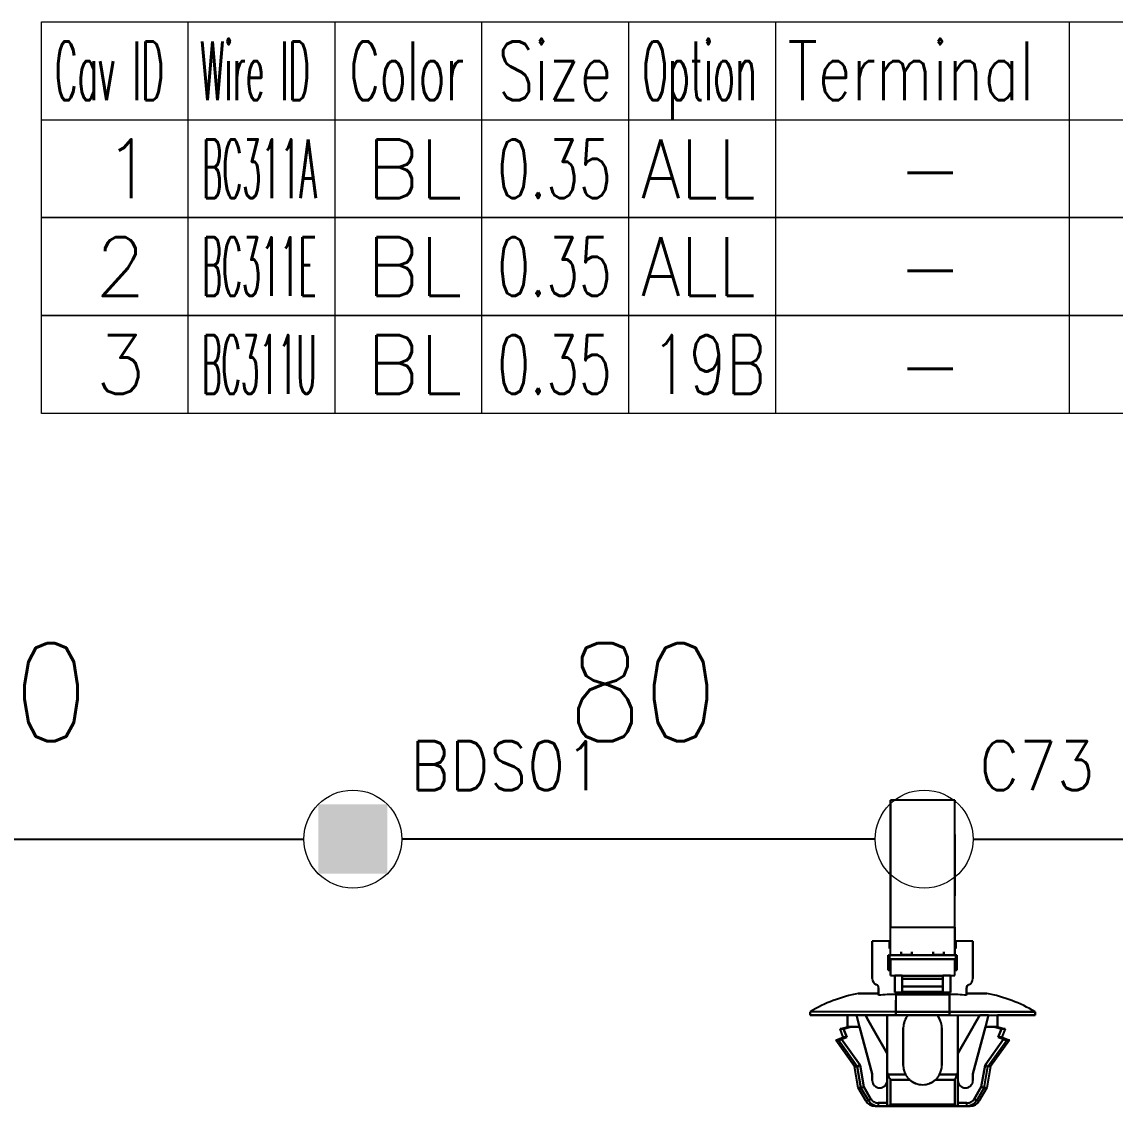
# Model space of a CAD drawing. Header units: inches. Extents: x 47316 to 59086, y 3141 to 11743.
# Drawn here: x 53461.4 to 53517.2, y 5811.9 to 5867.3 of the extents above; entities that cross this region are included whole.
import ezdxf

# ---------------------------------------------------------------- set-up
doc = ezdxf.new("R2010")
doc.units = ezdxf.units.IN
doc.header["$MEASUREMENT"] = 0
doc.styles.get("Standard").update_dxf_attribs({"font": ''})
doc.styles.get('Standard').set_extended_font_data('SimSun')
doc.linetypes.add('_VH_OTCON', pattern='A,0.0001,[7,VeSys.shx,S=0.1,R=0,X=0,Y=0],-0.4,[7,VeSys.shx,S=0.1,R=0,X=0,Y=0],-0.4,["X",Standard,S=1,R=0,X=-0.5,Y=-0.5],-0.0001,[7,VeSys.shx,S=0.1,R=0,X=0,Y=0],-0.4', length=1.2002)

msp = doc.modelspace()

# ---------------------------------------------------------------- linework, layer by layer
at = {"color": 0, "linetype": 'Continuous', "lineweight": 15}
for p, q in [((53462.39, 5867.268), (53544.89, 5867.268)), ((53462.39, 5862.268), (53462.39, 5867.268)), ((53462.39, 5862.268), (53544.89, 5862.268))]:
    msp.add_line(p, q, dxfattribs=at)
at = {"color": 7, "linetype": 'Continuous', "lineweight": 15}
for p, q in [((53469.89, 5862.268), (53469.89, 5867.268)), ((53477.39, 5862.268), (53477.39, 5867.268)), ((53484.89, 5862.268), (53484.89, 5867.268)), ((53492.39, 5862.268), (53492.39, 5867.268)), ((53499.89, 5862.268), (53499.89, 5867.268)), ((53514.89, 5862.268), (53514.89, 5867.268))]:
    msp.add_line(p, q, dxfattribs=at)
at = {"color": 102, "linetype": 'Continuous', "lineweight": 15}
for p, q in [((53469.89, 5857.268), (53469.89, 5862.268)), ((53477.39, 5857.268), (53477.39, 5862.268)), ((53484.89, 5857.268), (53484.89, 5862.268)), ((53492.39, 5857.268), (53492.39, 5862.268)), ((53499.89, 5857.268), (53499.89, 5862.268)), ((53514.89, 5857.268), (53514.89, 5862.268)), ((53469.89, 5852.268), (53469.89, 5857.268)), ((53477.39, 5852.268), (53477.39, 5857.268)), ((53484.89, 5852.268), (53484.89, 5857.268)), ((53492.39, 5852.268), (53492.39, 5857.268)), ((53499.89, 5852.268), (53499.89, 5857.268)), ((53514.89, 5852.268), (53514.89, 5857.268)), ((53469.89, 5847.268), (53469.89, 5852.268)), ((53477.39, 5847.268), (53477.39, 5852.268)), ((53484.89, 5847.268), (53484.89, 5852.268)), ((53492.39, 5847.268), (53492.39, 5852.268)), ((53499.89, 5847.268), (53499.89, 5852.268)), ((53514.89, 5847.268), (53514.89, 5852.268))]:
    msp.add_line(p, q, dxfattribs=at)
at = {"color": 7, "ltscale": 0.378897}
msp.add_line((53505.749, 5827.523), (53505.749, 5821.023), dxfattribs=at)
at = {"color": 7, "ltscale": 0.15}
for p, q in [((53509.033, 5827.523), (53505.749, 5827.523)), ((53505.749, 5821.023), (53509.033, 5821.023)), ((53505.749, 5821.023), (53509.033, 5821.023)), ((53509.033, 5819.387), (53505.749, 5819.387)), ((53505.749, 5819.387), (53509.033, 5819.387)), ((53505.749, 5818.566), (53509.033, 5818.566)), ((53505.749, 5818.566), (53509.033, 5818.566)), ((53509.033, 5811.971), (53505.749, 5811.971)), ((53505.749, 5811.971), (53509.033, 5811.971))]:
    msp.add_line(p, q, dxfattribs=at)
at = {"color": 7, "ltscale": 0.215019}
msp.add_line((53505.749, 5823.056), (53505.749, 5827.523), dxfattribs=at)
at = {"color": 7, "ltscale": 0.315749}
msp.add_line((53505.749, 5827.523), (53505.749, 5821.585), dxfattribs=at)
at = {"color": 7, "ltscale": 0.378905}
msp.add_line((53505.749, 5821.023), (53505.749, 5827.523), dxfattribs=at)
at = {"color": 7, "ltscale": 0.315758}
msp.add_line((53505.749, 5827.523), (53505.749, 5821.585), dxfattribs=at)
at = {"color": 7, "ltscale": 0.179182}
msp.add_line((53505.749, 5823.279), (53505.749, 5827.202), dxfattribs=at)
at = {"color": 7, "ltscale": 0.378893}
msp.add_line((53509.033, 5821.023), (53509.033, 5827.523), dxfattribs=at)
at = {"color": 7, "ltscale": 0.0272}
msp.add_line((53509.033, 5827.376), (53509.033, 5827.523), dxfattribs=at)
at = {"color": 7, "ltscale": 0.37888}
msp.add_line((53509.033, 5821.023), (53509.033, 5827.523), dxfattribs=at)
at = {"color": 7, "ltscale": 0.027199}
msp.add_line((53509.033, 5827.523), (53509.033, 5827.376), dxfattribs=at)
at = {"color": 0, "linetype": '_VH_OTCON', "ltscale": 5}
for p, q in [((53440.973, 5825.529), (53475.795, 5825.529)), ((53504.973, 5825.529), (53480.795, 5825.529)), ((53509.973, 5825.529), (53559.473, 5825.529))]:
    msp.add_line(p, q, dxfattribs=at)
at = {"color": 7, "ltscale": 0.142589}
msp.add_line((53509.033, 5825.757), (53509.033, 5822.635), dxfattribs=at)
at = {"color": 7, "ltscale": 0.142593}
msp.add_line((53509.033, 5822.634), (53509.033, 5825.756), dxfattribs=at)
at = {"color": 7, "ltscale": 0.026669}
for p, q in [((53505.749, 5823.279), (53505.749, 5822.695)), ((53505.749, 5822.695), (53505.749, 5823.279)), ((53505.749, 5823.056), (53505.749, 5822.473))]:
    msp.add_line(p, q, dxfattribs=at)
at = {"color": 7, "ltscale": 0.108633}
msp.add_line((53505.749, 5820.317), (53505.749, 5822.695), dxfattribs=at)
at = {"color": 7, "ltscale": 0.076392}
msp.add_line((53505.749, 5821.023), (53505.749, 5822.695), dxfattribs=at)
at = {"color": 7, "ltscale": 0.098454}
msp.add_line((53505.749, 5820.317), (53505.749, 5822.473), dxfattribs=at)
at = {"color": 7, "ltscale": 0.057913}
msp.add_line((53505.749, 5820.317), (53505.749, 5821.585), dxfattribs=at)
at = {"color": 7, "ltscale": 0.0644}
for p, q in [((53505.749, 5819.614), (53505.749, 5821.023)), ((53505.749, 5819.614), (53505.749, 5821.023)), ((53509.033, 5821.023), (53509.033, 5819.614)), ((53509.033, 5819.614), (53509.033, 5821.023))]:
    msp.add_line(p, q, dxfattribs=at)
at = {"color": 7, "ltscale": 0.025}
for p, q in [((53504.818, 5819.77), (53504.818, 5820.317)), ((53506.843, 5819.614), (53506.296, 5819.614)), ((53506.843, 5819.614), (53506.296, 5819.614)), ((53506.843, 5819.606), (53506.296, 5819.606)), ((53508.485, 5819.614), (53507.938, 5819.614)), ((53508.485, 5819.614), (53507.938, 5819.614))]:
    msp.add_line(p, q, dxfattribs=at)
at = {"color": 7, "ltscale": 0.039999}
for p, q in [((53505.694, 5820.317), (53504.818, 5820.317)), ((53505.694, 5820.317), (53504.818, 5820.317)), ((53509.963, 5820.317), (53509.087, 5820.317)), ((53509.963, 5820.317), (53509.087, 5820.317))]:
    msp.add_line(p, q, dxfattribs=at)
at = {"color": 7, "ltscale": 0.022501}
for p, q in [((53504.818, 5820.317), (53504.818, 5819.825)), ((53504.818, 5820.317), (53504.818, 5819.825)), ((53509.963, 5820.317), (53509.963, 5819.825)), ((53509.963, 5819.825), (53509.963, 5820.317))]:
    msp.add_line(p, q, dxfattribs=at)
at = {"color": 7, "ltscale": 0.064999}
for p, q in [((53504.818, 5819.825), (53504.818, 5818.402)), ((53504.818, 5819.825), (53504.818, 5818.402)), ((53509.963, 5819.825), (53509.963, 5818.402)), ((53509.963, 5818.402), (53509.963, 5819.825))]:
    msp.add_line(p, q, dxfattribs=at)
at = {"color": 7, "ltscale": 0.0175}
for p, q in [((53505.694, 5820.317), (53505.694, 5819.934)), ((53505.694, 5820.317), (53505.694, 5819.934)), ((53505.694, 5819.934), (53505.694, 5820.317)), ((53509.087, 5820.317), (53509.087, 5819.934)), ((53509.087, 5819.934), (53509.087, 5820.317))]:
    msp.add_line(p, q, dxfattribs=at)
at = {"color": 7, "ltscale": 0.002499}
for p, q in [((53505.749, 5820.317), (53505.694, 5820.317)), ((53505.694, 5819.934), (53505.749, 5819.934)), ((53505.749, 5819.934), (53505.694, 5819.934)), ((53509.087, 5820.317), (53509.033, 5820.317)), ((53509.033, 5819.934), (53509.087, 5819.934)), ((53509.087, 5819.934), (53509.033, 5819.934)), ((53505.639, 5819.606), (53505.694, 5819.606)), ((53505.639, 5819.606), (53505.694, 5819.606)), ((53509.142, 5819.606), (53509.087, 5819.606)), ((53509.087, 5819.606), (53509.142, 5819.606)), ((53509.087, 5819.606), (53509.142, 5819.606)), ((53505.694, 5818.894), (53505.749, 5818.894)), ((53505.749, 5818.894), (53505.694, 5818.894)), ((53505.694, 5818.894), (53505.749, 5818.894)), ((53509.033, 5818.894), (53509.087, 5818.894)), ((53509.087, 5818.894), (53509.033, 5818.894)), ((53509.033, 5818.894), (53509.087, 5818.894))]:
    msp.add_line(p, q, dxfattribs=at)
at = {"color": 7, "ltscale": 2.6e-05}
for p, q in [((53505.694, 5820.317), (53505.694, 5820.317)), ((53509.087, 5820.317), (53509.087, 5820.317))]:
    msp.add_line(p, q, dxfattribs=at)
at = {"color": 7, "ltscale": 0.0625}
msp.add_line((53504.818, 5818.402), (53504.818, 5819.77), dxfattribs=at)
at = {"color": 7, "ltscale": 0.000629}
msp.add_line((53505.653, 5819.606), (53505.639, 5819.606), dxfattribs=at)
at = {"color": 7, "ltscale": 0.035001}
for p, q in [((53505.639, 5819.606), (53505.639, 5818.84)), ((53505.639, 5818.84), (53505.639, 5819.606)), ((53509.142, 5818.84), (53509.142, 5819.606)), ((53509.142, 5818.84), (53509.142, 5819.606)), ((53509.142, 5819.606), (53509.142, 5818.84)), ((53506.022, 5816.541), (53506.022, 5817.307)), ((53506.022, 5816.541), (53506.022, 5817.307))]:
    msp.add_line(p, q, dxfattribs=at)
at = {"color": 7, "ltscale": 0.154999}
for p, q in [((53505.694, 5819.606), (53509.087, 5819.606)), ((53509.087, 5819.606), (53505.694, 5819.606))]:
    msp.add_line(p, q, dxfattribs=at)
at = {"color": 7, "ltscale": 0.032501}
for p, q in [((53505.694, 5819.606), (53505.694, 5818.894)), ((53505.694, 5819.606), (53505.694, 5818.894)), ((53509.087, 5819.606), (53509.087, 5818.894)), ((53509.087, 5818.894), (53509.087, 5819.606))]:
    msp.add_line(p, q, dxfattribs=at)
at = {"color": 7, "ltscale": 0.021939}
msp.add_line((53505.694, 5819.606), (53505.694, 5819.125), dxfattribs=at)
at = {"color": 7, "ltscale": 0.0375}
for p, q in [((53505.749, 5819.387), (53505.749, 5818.566)), ((53505.749, 5818.566), (53505.749, 5819.387)), ((53509.033, 5818.566), (53509.033, 5819.387)), ((53509.033, 5818.566), (53509.033, 5819.387))]:
    msp.add_line(p, q, dxfattribs=at)
at = {"color": 7, "ltscale": 0.0075}
for p, q in [((53506.296, 5819.606), (53506.296, 5819.77)), ((53506.296, 5819.77), (53506.296, 5819.606)), ((53506.843, 5819.77), (53506.843, 5819.606)), ((53506.843, 5819.606), (53506.843, 5819.77)), ((53507.938, 5819.606), (53507.938, 5819.77)), ((53507.938, 5819.77), (53507.938, 5819.606)), ((53508.485, 5819.77), (53508.485, 5819.606)), ((53508.485, 5819.606), (53508.485, 5819.77)), ((53501.644, 5816.705), (53501.644, 5816.541)), ((53501.644, 5816.541), (53501.644, 5816.705)), ((53506.022, 5816.705), (53506.022, 5816.541)), ((53506.022, 5816.541), (53506.022, 5816.705)), ((53508.759, 5816.541), (53508.759, 5816.705)), ((53508.759, 5816.705), (53508.759, 5816.541)), ((53513.137, 5816.705), (53513.137, 5816.541)), ((53513.137, 5816.541), (53513.137, 5816.705)), ((53505.126, 5812.053), (53505.126, 5811.889)), ((53505.126, 5812.053), (53505.126, 5811.889)), ((53505.585, 5811.889), (53505.585, 5812.053)), ((53509.655, 5811.889), (53509.655, 5812.053)), ((53509.655, 5811.889), (53509.655, 5812.053))]:
    msp.add_line(p, q, dxfattribs=at)
at = {"color": 7, "ltscale": 0.000322}
msp.add_line((53506.843, 5819.606), (53506.843, 5819.613), dxfattribs=at)
at = {"color": 7, "ltscale": 0.023056}
msp.add_line((53508.443, 5819.606), (53507.938, 5819.606), dxfattribs=at)
at = {"color": 7, "ltscale": 0.000368}
msp.add_line((53508.485, 5819.614), (53508.485, 5819.606), dxfattribs=at)
at = {"color": 7, "ltscale": 0.004999}
for p, q in [((53505.639, 5818.84), (53505.749, 5818.84)), ((53505.749, 5818.84), (53505.639, 5818.84)), ((53509.033, 5818.84), (53509.142, 5818.84)), ((53509.142, 5818.84), (53509.033, 5818.84))]:
    msp.add_line(p, q, dxfattribs=at)
at = {"color": 7, "ltscale": 0.010562}
msp.add_line((53505.694, 5818.894), (53505.694, 5819.125), dxfattribs=at)
at = {"color": 7, "ltscale": 0.002502}
msp.add_line((53505.749, 5818.84), (53505.749, 5818.894), dxfattribs=at)
at = {"color": 7, "ltscale": 0.040002}
for p, q in [((53505.968, 5818.566), (53505.968, 5817.69)), ((53505.968, 5817.69), (53505.968, 5818.566)), ((53508.814, 5817.69), (53508.814, 5818.566)), ((53508.814, 5817.69), (53508.814, 5818.566)), ((53508.814, 5818.566), (53508.814, 5817.69))]:
    msp.add_line(p, q, dxfattribs=at)
at = {"color": 7, "ltscale": 0.017502}
for p, q in [((53506.351, 5818.566), (53505.968, 5818.566)), ((53508.814, 5818.566), (53508.431, 5818.566))]:
    msp.add_line(p, q, dxfattribs=at)
at = {"color": 7, "ltscale": 0.00087}
for p, q in [((53506.351, 5818.547), (53506.351, 5818.566)), ((53506.351, 5818.566), (53506.351, 5818.547)), ((53508.431, 5818.547), (53508.431, 5818.566)), ((53508.431, 5818.566), (53508.431, 5818.547))]:
    msp.add_line(p, q, dxfattribs=at)
at = {"color": 7, "ltscale": 0.023952}
msp.add_line((53506.351, 5818.042), (53506.351, 5818.566), dxfattribs=at)
at = {"color": 7, "ltscale": 0.007443}
for p, q in [((53506.351, 5818.384), (53506.351, 5818.547)), ((53506.351, 5818.547), (53506.351, 5818.384)), ((53508.431, 5818.384), (53508.431, 5818.547)), ((53508.431, 5818.547), (53508.431, 5818.384))]:
    msp.add_line(p, q, dxfattribs=at)
at = {"color": 7, "ltscale": 0.095001}
for p, q in [((53506.351, 5818.547), (53508.431, 5818.547)), ((53508.431, 5818.547), (53506.351, 5818.547)), ((53506.351, 5818.384), (53508.431, 5818.384)), ((53508.431, 5818.384), (53506.351, 5818.384)), ((53508.431, 5817.993), (53506.351, 5817.993)), ((53506.351, 5817.993), (53508.431, 5817.993)), ((53508.431, 5817.722), (53506.351, 5817.722))]:
    msp.add_line(p, q, dxfattribs=at)
at = {"color": 7, "ltscale": 0.017839}
for p, q in [((53506.351, 5817.993), (53506.351, 5818.384)), ((53506.351, 5818.384), (53506.351, 5817.993)), ((53508.431, 5817.993), (53508.431, 5818.384)), ((53508.431, 5818.384), (53508.431, 5817.993))]:
    msp.add_line(p, q, dxfattribs=at)
at = {"color": 7, "ltscale": 0.047501}
for p, q in [((53504.107, 5817.635), (53505.147, 5817.635)), ((53505.147, 5817.635), (53504.107, 5817.635)), ((53509.635, 5817.635), (53510.674, 5817.635)), ((53510.674, 5817.635), (53509.635, 5817.635))]:
    msp.add_line(p, q, dxfattribs=at)
at = {"color": 7, "ltscale": 0.013786}
msp.add_line((53505.147, 5817.635), (53505.147, 5817.937), dxfattribs=at)
at = {"color": 7, "ltscale": 0.017471}
for p, q in [((53505.147, 5817.555), (53505.147, 5817.937)), ((53509.635, 5817.555), (53509.635, 5817.937))]:
    msp.add_line(p, q, dxfattribs=at)
at = {"color": 7, "ltscale": 0.017476}
for p, q in [((53505.147, 5817.937), (53505.147, 5817.555)), ((53509.635, 5817.937), (53509.635, 5817.555))]:
    msp.add_line(p, q, dxfattribs=at)
at = {"color": 7, "ltscale": 0.00369}
for p, q in [((53505.147, 5817.555), (53505.147, 5817.635)), ((53509.635, 5817.635), (53509.635, 5817.555))]:
    msp.add_line(p, q, dxfattribs=at)
at = {"color": 7, "ltscale": 0.129999}
for p, q in [((53505.968, 5817.69), (53508.814, 5817.69)), ((53508.814, 5817.69), (53505.968, 5817.69))]:
    msp.add_line(p, q, dxfattribs=at)
at = {"color": 7, "ltscale": 0.040567}
for p, q in [((53506.022, 5817.593), (53506.022, 5816.705)), ((53508.759, 5817.593), (53508.759, 5816.705))]:
    msp.add_line(p, q, dxfattribs=at)
at = {"color": 7, "ltscale": 0.125}
for p, q in [((53508.759, 5817.593), (53506.022, 5817.593)), ((53506.022, 5817.593), (53508.759, 5817.593)), ((53508.759, 5816.705), (53506.022, 5816.705)), ((53506.022, 5816.705), (53508.759, 5816.705)), ((53508.759, 5816.541), (53506.022, 5816.541)), ((53506.022, 5816.541), (53508.759, 5816.541))]:
    msp.add_line(p, q, dxfattribs=at)
at = {"color": 7, "ltscale": 0.040569}
for p, q in [((53506.022, 5817.593), (53506.022, 5816.705)), ((53508.759, 5816.705), (53508.759, 5817.593))]:
    msp.add_line(p, q, dxfattribs=at)
at = {"color": 7, "ltscale": 0.014789}
msp.add_line((53506.351, 5818.014), (53506.351, 5817.69), dxfattribs=at)
at = {"color": 7, "ltscale": 0.013841}
for p, q in [((53506.351, 5817.69), (53506.351, 5817.993)), ((53508.431, 5817.993), (53508.431, 5817.69))]:
    msp.add_line(p, q, dxfattribs=at)
at = {"color": 7, "ltscale": 0.012407}
for p, q in [((53506.351, 5817.722), (53506.351, 5817.993)), ((53508.431, 5817.722), (53508.431, 5817.993))]:
    msp.add_line(p, q, dxfattribs=at)
at = {"color": 7, "ltscale": 0.001447}
msp.add_line((53508.431, 5817.722), (53508.431, 5817.69), dxfattribs=at)
at = {"color": 7, "ltscale": 0.02751}
msp.add_line((53508.759, 5816.705), (53508.759, 5817.307), dxfattribs=at)
msp.add_line((53508.759, 5816.705), (53508.759, 5817.307), dxfattribs=at)
at = {"color": 7, "ltscale": 0.2}
for p, q in [((53506.022, 5816.705), (53501.644, 5816.705)), ((53506.022, 5816.705), (53501.644, 5816.705)), ((53506.022, 5816.541), (53501.644, 5816.541)), ((53501.644, 5816.541), (53506.022, 5816.541)), ((53513.137, 5816.705), (53508.759, 5816.705)), ((53508.759, 5816.705), (53513.137, 5816.705)), ((53508.759, 5816.541), (53513.137, 5816.541)), ((53508.759, 5816.541), (53513.137, 5816.541))]:
    msp.add_line(p, q, dxfattribs=at)
at = {"color": 7, "ltscale": 0.087396}
for p, q in [((53501.644, 5816.541), (53503.557, 5816.541)), ((53513.137, 5816.541), (53511.224, 5816.541)), ((53513.137, 5816.541), (53511.224, 5816.541))]:
    msp.add_line(p, q, dxfattribs=at)
at = {"color": 7, "ltscale": 0.0875}
for p, q in [((53503.56, 5816.541), (53501.644, 5816.541)), ((53506.406, 5813.969), (53506.406, 5815.884)), ((53506.406, 5815.884), (53506.406, 5813.969)), ((53508.376, 5815.884), (53508.376, 5813.969)), ((53508.376, 5813.969), (53508.376, 5815.884)), ((53508.376, 5813.969), (53508.376, 5815.884))]:
    msp.add_line(p, q, dxfattribs=at)
at = {"color": 7, "ltscale": 0.027499}
for p, q in [((53503.56, 5815.939), (53503.56, 5816.541)), ((53503.56, 5816.541), (53503.56, 5815.939)), ((53511.222, 5815.939), (53511.222, 5816.541)), ((53511.222, 5816.541), (53511.222, 5815.939))]:
    msp.add_line(p, q, dxfattribs=at)
at = {"color": 7, "ltscale": 0.028456}
for p, q in [((53504.178, 5815.939), (53504.017, 5816.541)), ((53504.017, 5816.541), (53504.178, 5815.939)), ((53510.604, 5815.939), (53510.764, 5816.541)), ((53510.764, 5816.541), (53510.604, 5815.939))]:
    msp.add_line(p, q, dxfattribs=at)
at = {"color": 7, "ltscale": 0.020602}
for p, q in [((53504.017, 5816.541), (53504.468, 5816.541)), ((53510.764, 5816.541), (53510.313, 5816.541)), ((53510.764, 5816.541), (53510.313, 5816.541))]:
    msp.add_line(p, q, dxfattribs=at)
at = {"color": 7, "ltscale": 0.020749}
msp.add_line((53504.472, 5816.541), (53504.017, 5816.541), dxfattribs=at)
at = {"color": 7, "ltscale": 0.015289}
msp.add_line((53504.636, 5816.251), (53504.471, 5816.542), dxfattribs=at)
at = {"color": 7, "ltscale": 0.015242}
for p, q in [((53504.471, 5816.541), (53504.636, 5816.251)), ((53510.146, 5816.251), (53510.31, 5816.541))]:
    msp.add_line(p, q, dxfattribs=at)
at = {"color": 7, "ltscale": 0.089999}
for p, q in [((53505.585, 5816.541), (53505.585, 5814.571)), ((53505.585, 5814.571), (53505.585, 5816.541)), ((53509.197, 5814.571), (53509.197, 5816.541)), ((53509.197, 5816.541), (53509.197, 5814.571))]:
    msp.add_line(p, q, dxfattribs=at)
at = {"color": 7, "ltscale": 0.015215}
msp.add_line((53510.31, 5816.541), (53510.146, 5816.251), dxfattribs=at)
at = {"color": 7, "ltscale": 0.018183}
msp.add_line((53503.177, 5815.829), (53503.56, 5815.939), dxfattribs=at)
at = {"color": 7, "ltscale": 0.018199}
for p, q in [((53503.744, 5815.939), (53503.361, 5815.829)), ((53503.361, 5815.829), (53503.744, 5815.939)), ((53511.037, 5815.939), (53511.42, 5815.829)), ((53511.42, 5815.829), (53511.037, 5815.939))]:
    msp.add_line(p, q, dxfattribs=at)
at = {"color": 7, "ltscale": 0.000342}
for p, q in [((53503.567, 5815.939), (53503.56, 5815.939)), ((53511.222, 5815.939), (53511.214, 5815.939))]:
    msp.add_line(p, q, dxfattribs=at)
at = {"color": 7, "ltscale": 0.006641}
msp.add_line((53503.56, 5815.939), (53503.705, 5815.939), dxfattribs=at)
at = {"color": 7, "ltscale": 0.002142}
msp.add_line((53503.607, 5815.939), (53503.56, 5815.939), dxfattribs=at)
at = {"color": 7, "ltscale": 0.00033}
for p, q in [((53503.56, 5815.939), (53503.567, 5815.939)), ((53511.214, 5815.939), (53511.222, 5815.939)), ((53511.44, 5815.419), (53511.433, 5815.419))]:
    msp.add_line(p, q, dxfattribs=at)
at = {"color": 7, "ltscale": 0.002136}
msp.add_line((53503.56, 5815.939), (53503.606, 5815.939), dxfattribs=at)
at = {"color": 7, "ltscale": 0.001825}
msp.add_line((53503.567, 5815.939), (53503.607, 5815.939), dxfattribs=at)
at = {"color": 7, "ltscale": 0.003674}
for p, q in [((53503.648, 5815.939), (53503.567, 5815.939)), ((53511.214, 5815.939), (53511.134, 5815.939))]:
    msp.add_line(p, q, dxfattribs=at)
at = {"color": 7, "ltscale": 0.006305}
msp.add_line((53503.606, 5815.939), (53503.744, 5815.939), dxfattribs=at)
at = {"color": 7, "ltscale": 0.006299}
msp.add_line((53503.744, 5815.939), (53503.607, 5815.939), dxfattribs=at)
at = {"color": 7, "ltscale": 0.00329}
msp.add_line((53503.72, 5815.939), (53503.648, 5815.939), dxfattribs=at)
at = {"color": 7, "ltscale": 0.019785}
for p, q in [((53504.178, 5815.939), (53503.744, 5815.939)), ((53503.744, 5815.939), (53504.178, 5815.939)), ((53510.604, 5815.939), (53511.037, 5815.939)), ((53511.037, 5815.939), (53510.604, 5815.939))]:
    msp.add_line(p, q, dxfattribs=at)
at = {"color": 7, "ltscale": 0.11383}
for p, q in [((53504.818, 5813.531), (53504.178, 5815.939)), ((53504.178, 5815.939), (53504.818, 5813.531)), ((53509.963, 5813.531), (53510.604, 5815.939)), ((53510.604, 5815.939), (53509.963, 5813.531))]:
    msp.add_line(p, q, dxfattribs=at)
at = {"color": 7, "ltscale": 0.02697}
msp.add_line((53504.926, 5815.736), (53504.636, 5816.251), dxfattribs=at)
at = {"color": 7, "ltscale": 0.026985}
for p, q in [((53504.636, 5816.251), (53504.926, 5815.736)), ((53509.855, 5815.736), (53510.146, 5816.251))]:
    msp.add_line(p, q, dxfattribs=at)
at = {"color": 7, "ltscale": 0.02701}
msp.add_line((53510.146, 5816.251), (53509.855, 5815.736), dxfattribs=at)
at = {"color": 7, "ltscale": 0.008441}
for p, q in [((53511.222, 5815.939), (53511.037, 5815.939)), ((53511.037, 5815.939), (53511.222, 5815.939)), ((53511.441, 5815.419), (53511.256, 5815.419))]:
    msp.add_line(p, q, dxfattribs=at)
at = {"color": 7, "ltscale": 0.008432}
msp.add_line((53511.037, 5815.939), (53511.222, 5815.939), dxfattribs=at)
at = {"color": 7, "ltscale": 0.00434}
msp.add_line((53511.134, 5815.939), (53511.039, 5815.939), dxfattribs=at)
at = {"color": 7, "ltscale": 0.002209}
msp.add_line((53511.166, 5815.939), (53511.214, 5815.939), dxfattribs=at)
at = {"color": 7, "ltscale": 0.000286}
for p, q in [((53511.22, 5815.937), (53511.214, 5815.939)), ((53511.214, 5815.939), (53511.22, 5815.937))]:
    msp.add_line(p, q, dxfattribs=at)
at = {"color": 7, "ltscale": 0.018174}
msp.add_line((53511.222, 5815.939), (53511.604, 5815.829), dxfattribs=at)
at = {"color": 7, "ltscale": 0.019}
msp.add_line((53502.958, 5815.255), (53503.341, 5815.419), dxfattribs=at)
at = {"color": 7, "ltscale": 0.008429}
for p, q in [((53503.361, 5815.829), (53503.177, 5815.829)), ((53511.256, 5815.419), (53511.44, 5815.419))]:
    msp.add_line(p, q, dxfattribs=at)
at = {"color": 7, "ltscale": 0.020195}
for p, q in [((53503.341, 5815.419), (53503.177, 5815.829)), ((53503.361, 5815.829), (53503.526, 5815.419)), ((53503.526, 5815.419), (53503.361, 5815.829)), ((53511.42, 5815.829), (53511.256, 5815.419)), ((53511.256, 5815.419), (53511.42, 5815.829)), ((53511.604, 5815.829), (53511.44, 5815.419))]:
    msp.add_line(p, q, dxfattribs=at)
at = {"color": 7, "ltscale": 0.008438}
msp.add_line((53503.177, 5815.829), (53503.362, 5815.829), dxfattribs=at)
at = {"color": 7, "ltscale": 0.002185}
msp.add_line((53503.268, 5815.829), (53503.22, 5815.829), dxfattribs=at)
at = {"color": 7, "ltscale": 0.013619}
for p, q in [((53503.526, 5815.419), (53503.252, 5815.302)), ((53503.252, 5815.302), (53503.526, 5815.419)), ((53511.256, 5815.419), (53511.53, 5815.302)), ((53511.53, 5815.302), (53511.256, 5815.419))]:
    msp.add_line(p, q, dxfattribs=at)
at = {"color": 7, "ltscale": 0.0009}
msp.add_line((53503.36, 5815.419), (53503.341, 5815.419), dxfattribs=at)
at = {"color": 7, "ltscale": 0.000912}
for p, q in [((53503.341, 5815.419), (53503.361, 5815.419)), ((53511.584, 5815.829), (53511.604, 5815.829))]:
    msp.add_line(p, q, dxfattribs=at)
at = {"color": 7, "ltscale": 0.002856}
msp.add_line((53503.348, 5815.419), (53503.41, 5815.419), dxfattribs=at)
at = {"color": 7, "ltscale": 0.002869}
msp.add_line((53503.411, 5815.419), (53503.348, 5815.419), dxfattribs=at)
at = {"color": 7, "ltscale": 0.002832}
msp.add_line((53503.422, 5815.419), (53503.36, 5815.419), dxfattribs=at)
at = {"color": 7, "ltscale": 0.00282}
for p, q in [((53503.361, 5815.419), (53503.423, 5815.419)), ((53511.522, 5815.829), (53511.584, 5815.829))]:
    msp.add_line(p, q, dxfattribs=at)
at = {"color": 7, "ltscale": 0.004715}
msp.add_line((53503.526, 5815.419), (53503.422, 5815.419), dxfattribs=at)
at = {"color": 7, "ltscale": 0.004687}
msp.add_line((53503.423, 5815.419), (53503.526, 5815.419), dxfattribs=at)
at = {"color": 7, "ltscale": 0.065039}
msp.add_line((53505.585, 5814.571), (53504.884, 5815.81), dxfattribs=at)
at = {"color": 7, "ltscale": 0.06116}
msp.add_line((53505.585, 5814.571), (53504.926, 5815.736), dxfattribs=at)
at = {"color": 7, "ltscale": 0.061156}
for p, q in [((53504.926, 5815.736), (53505.585, 5814.571)), ((53509.197, 5814.571), (53509.855, 5815.736))]:
    msp.add_line(p, q, dxfattribs=at)
at = {"color": 7, "ltscale": 0.040697}
msp.add_line((53505.585, 5814.774), (53505.585, 5815.665), dxfattribs=at)
at = {"color": 7, "ltscale": 0.040701}
msp.add_line((53505.585, 5815.665), (53505.585, 5814.774), dxfattribs=at)
at = {"color": 7, "ltscale": 0.064963}
msp.add_line((53509.896, 5815.809), (53509.197, 5814.571), dxfattribs=at)
at = {"color": 7, "ltscale": 0.061161}
msp.add_line((53509.855, 5815.736), (53509.197, 5814.571), dxfattribs=at)
at = {"color": 7, "ltscale": 0.004291}
msp.add_line((53511.35, 5815.419), (53511.256, 5815.419), dxfattribs=at)
at = {"color": 7, "ltscale": 0.003809}
msp.add_line((53511.433, 5815.419), (53511.35, 5815.419), dxfattribs=at)
at = {"color": 7, "ltscale": 0.001593}
msp.add_line((53511.399, 5815.419), (53511.433, 5815.419), dxfattribs=at)
at = {"color": 7, "ltscale": 0.004681}
for p, q in [((53511.522, 5815.829), (53511.42, 5815.829)), ((53511.42, 5815.829), (53511.522, 5815.829))]:
    msp.add_line(p, q, dxfattribs=at)
at = {"color": 7, "ltscale": 0.000327}
msp.add_line((53511.433, 5815.419), (53511.441, 5815.419), dxfattribs=at)
at = {"color": 7, "ltscale": 0.019025}
msp.add_line((53511.441, 5815.419), (53511.823, 5815.255), dxfattribs=at)
at = {"color": 7, "ltscale": 0.002823}
msp.add_line((53511.584, 5815.829), (53511.522, 5815.829), dxfattribs=at)
at = {"color": 7, "ltscale": 0.000925}
msp.add_line((53511.604, 5815.829), (53511.584, 5815.829), dxfattribs=at)
at = {"color": 7, "ltscale": 4.3e-05}
msp.add_line((53502.958, 5815.255), (53502.959, 5815.255), dxfattribs=at)
at = {"color": 7, "ltscale": 0.075271}
for p, q in [((53503.916, 5813.914), (53502.958, 5815.255)), ((53503.093, 5815.255), (53504.051, 5813.914)), ((53504.051, 5813.914), (53503.093, 5815.255)), ((53510.731, 5813.914), (53511.688, 5815.255)), ((53511.823, 5815.255), (53510.866, 5813.914))]:
    msp.add_line(p, q, dxfattribs=at)
at = {"color": 7, "ltscale": 4.9e-05}
msp.add_line((53502.958, 5815.255), (53502.959, 5815.255), dxfattribs=at)
at = {"color": 7, "ltscale": 0.000903}
msp.add_line((53502.959, 5815.255), (53502.979, 5815.255), dxfattribs=at)
at = {"color": 7, "ltscale": 0.000916}
msp.add_line((53502.959, 5815.255), (53502.979, 5815.255), dxfattribs=at)
at = {"color": 7, "ltscale": 0.005222}
msp.add_line((53502.979, 5815.255), (53503.093, 5815.255), dxfattribs=at)
at = {"color": 7, "ltscale": 0.005249}
msp.add_line((53502.979, 5815.255), (53503.094, 5815.255), dxfattribs=at)
at = {"color": 7, "ltscale": 0.074459}
for p, q in [((53503.252, 5815.302), (53504.199, 5813.975)), ((53504.199, 5813.975), (53503.252, 5815.302)), ((53511.53, 5815.302), (53510.582, 5813.975)), ((53510.582, 5813.975), (53511.53, 5815.302))]:
    msp.add_line(p, q, dxfattribs=at)
at = {"color": 7, "ltscale": 0.075264}
msp.add_line((53510.731, 5813.914), (53511.688, 5815.255), dxfattribs=at)
at = {"color": 7, "ltscale": 0.006177}
msp.add_line((53511.688, 5815.255), (53511.823, 5815.255), dxfattribs=at)
at = {"color": 7, "ltscale": 0.006165}
for p, q in [((53511.823, 5815.255), (53511.688, 5815.255)), ((53510.866, 5813.914), (53510.731, 5813.914)), ((53510.866, 5813.914), (53510.731, 5813.914))]:
    msp.add_line(p, q, dxfattribs=at)
at = {"color": 7, "ltscale": 0.039936}
for p, q in [((53505.585, 5814.571), (53505.585, 5813.696)), ((53505.585, 5813.696), (53505.585, 5814.571)), ((53509.197, 5813.696), (53509.197, 5814.571)), ((53509.197, 5814.571), (53509.197, 5813.696))]:
    msp.add_line(p, q, dxfattribs=at)
at = {"color": 7, "ltscale": 0.048712}
msp.add_line((53505.585, 5813.504), (53505.585, 5814.571), dxfattribs=at)
at = {"color": 7, "ltscale": 0.006168}
for p, q in [((53504.051, 5813.914), (53503.916, 5813.914)), ((53503.916, 5813.914), (53504.051, 5813.914))]:
    msp.add_line(p, q, dxfattribs=at)
at = {"color": 7, "ltscale": 0.05076}
for p, q in [((53504.107, 5812.819), (53503.916, 5813.914)), ((53510.866, 5813.914), (53510.674, 5812.819))]:
    msp.add_line(p, q, dxfattribs=at)
at = {"color": 7, "ltscale": 0.002621}
for p, q in [((53504.055, 5813.915), (53504.108, 5813.937)), ((53504.108, 5813.937), (53504.055, 5813.915)), ((53510.674, 5813.937), (53510.727, 5813.915)), ((53510.727, 5813.915), (53510.674, 5813.937))]:
    msp.add_line(p, q, dxfattribs=at)
at = {"color": 7, "ltscale": 0.050773}
for p, q in [((53504.055, 5813.915), (53504.246, 5812.82)), ((53504.246, 5812.82), (53504.055, 5813.915)), ((53510.535, 5812.82), (53510.727, 5813.915))]:
    msp.add_line(p, q, dxfattribs=at)
at = {"color": 7, "ltscale": 0.000205}
for p, q in [((53504.108, 5813.937), (53504.112, 5813.939)), ((53504.112, 5813.939), (53504.108, 5813.937)), ((53510.67, 5813.939), (53510.674, 5813.937)), ((53510.674, 5813.937), (53510.67, 5813.939))]:
    msp.add_line(p, q, dxfattribs=at)
at = {"color": 7, "ltscale": 0.004321}
for p, q in [((53504.112, 5813.939), (53504.199, 5813.975)), ((53504.199, 5813.975), (53504.112, 5813.939)), ((53510.582, 5813.975), (53510.67, 5813.939)), ((53510.67, 5813.939), (53510.582, 5813.975))]:
    msp.add_line(p, q, dxfattribs=at)
at = {"color": 7, "ltscale": 0.051095}
for p, q in [((53504.199, 5813.975), (53504.392, 5812.873)), ((53504.392, 5812.873), (53504.199, 5813.975)), ((53510.582, 5813.975), (53510.39, 5812.873)), ((53510.39, 5812.873), (53510.582, 5813.975))]:
    msp.add_line(p, q, dxfattribs=at)
at = {"color": 7, "ltscale": 0.082565}
for p, q in [((53505.585, 5811.889), (53505.585, 5813.696)), ((53505.585, 5813.696), (53505.585, 5811.889)), ((53509.197, 5813.696), (53509.197, 5811.889)), ((53509.197, 5811.889), (53509.197, 5813.696))]:
    msp.add_line(p, q, dxfattribs=at)
at = {"color": 7, "ltscale": 0.050769}
msp.add_line((53510.535, 5812.82), (53510.73, 5813.914), dxfattribs=at)
at = {"color": 7, "ltscale": 0.014999}
for p, q in [((53504.818, 5813.202), (53504.818, 5813.531)), ((53504.818, 5813.531), (53504.818, 5813.202)), ((53509.963, 5813.202), (53509.963, 5813.531)), ((53509.963, 5813.202), (53509.963, 5813.531)), ((53509.963, 5813.531), (53509.963, 5813.202))]:
    msp.add_line(p, q, dxfattribs=at)
at = {"color": 7, "ltscale": 0.008279}
msp.add_line((53505.585, 5813.323), (53505.585, 5813.504), dxfattribs=at)
at = {"color": 7, "ltscale": 0.005516}
msp.add_line((53505.585, 5813.202), (53505.585, 5813.323), dxfattribs=at)
at = {"color": 7, "ltscale": 0.052501}
msp.add_line((53505.585, 5812.053), (53505.585, 5813.202), dxfattribs=at)
at = {"color": 7, "ltscale": 0.041339}
for p, q in [((53505.613, 5813.513), (53506.517, 5813.513)), ((53506.517, 5813.513), (53505.613, 5813.513)), ((53508.264, 5813.513), (53509.169, 5813.513)), ((53509.169, 5813.513), (53508.264, 5813.513))]:
    msp.add_line(p, q, dxfattribs=at)
at = {"color": 7, "ltscale": 0.002634}
for p, q in [((53505.613, 5813.513), (53505.633, 5813.459)), ((53509.149, 5813.459), (53509.169, 5813.513))]:
    msp.add_line(p, q, dxfattribs=at)
at = {"color": 7, "ltscale": 0.002635}
for p, q in [((53505.633, 5813.459), (53505.613, 5813.513)), ((53509.169, 5813.513), (53509.149, 5813.459))]:
    msp.add_line(p, q, dxfattribs=at)
at = {"color": 7, "ltscale": 0.044711}
for p, q in [((53506.728, 5813.24), (53505.749, 5813.24)), ((53505.749, 5813.24), (53506.728, 5813.24)), ((53509.033, 5813.24), (53508.054, 5813.24)), ((53508.054, 5813.24), (53509.033, 5813.24))]:
    msp.add_line(p, q, dxfattribs=at)
at = {"color": 7, "ltscale": 0.057954}
for p, q in [((53505.749, 5813.24), (53505.749, 5811.971)), ((53505.749, 5811.971), (53505.749, 5813.24)), ((53509.033, 5811.971), (53509.033, 5813.24)), ((53509.033, 5813.24), (53509.033, 5811.971))]:
    msp.add_line(p, q, dxfattribs=at)
at = {"color": 7, "ltscale": 0.001863}
msp.add_line((53506.699, 5813.267), (53506.729, 5813.239), dxfattribs=at)
at = {"color": 7, "ltscale": 0.000505}
msp.add_line((53506.728, 5813.24), (53506.72, 5813.248), dxfattribs=at)
at = {"color": 7, "ltscale": 0.000598}
msp.add_line((53508.054, 5813.24), (53508.063, 5813.249), dxfattribs=at)
at = {"color": 7, "ltscale": 0.006223}
for p, q in [((53504.107, 5812.819), (53504.243, 5812.819)), ((53504.107, 5812.819), (53504.243, 5812.819)), ((53510.674, 5812.819), (53510.538, 5812.819))]:
    msp.add_line(p, q, dxfattribs=at)
at = {"color": 7, "ltscale": 0.034946}
for p, q in [((53504.495, 5812.16), (53504.107, 5812.819)), ((53510.674, 5812.819), (53510.286, 5812.16))]:
    msp.add_line(p, q, dxfattribs=at)
at = {"color": 7, "ltscale": 0.034208}
for p, q in [((53504.623, 5812.174), (53504.243, 5812.819)), ((53510.158, 5812.174), (53510.538, 5812.819))]:
    msp.add_line(p, q, dxfattribs=at)
at = {"color": 7, "ltscale": 0.000128}
for p, q in [((53504.246, 5812.819), (53504.243, 5812.819)), ((53510.538, 5812.819), (53510.535, 5812.819)), ((53510.535, 5812.819), (53510.538, 5812.819))]:
    msp.add_line(p, q, dxfattribs=at)
at = {"color": 7, "ltscale": 0.002806}
for p, q in [((53504.246, 5812.82), (53504.304, 5812.841)), ((53510.478, 5812.841), (53510.535, 5812.82))]:
    msp.add_line(p, q, dxfattribs=at)
at = {"color": 7, "ltscale": 0.00266}
for p, q in [((53504.301, 5812.84), (53504.246, 5812.82)), ((53510.535, 5812.82), (53510.48, 5812.84))]:
    msp.add_line(p, q, dxfattribs=at)
at = {"color": 7, "ltscale": 0.034163}
for p, q in [((53504.246, 5812.82), (53504.623, 5812.174)), ((53510.158, 5812.174), (53510.535, 5812.82))]:
    msp.add_line(p, q, dxfattribs=at)
at = {"color": 7, "ltscale": 0.004276}
for p, q in [((53504.304, 5812.841), (53504.392, 5812.873)), ((53504.392, 5812.873), (53504.304, 5812.841)), ((53510.477, 5812.841), (53510.39, 5812.873)), ((53510.39, 5812.873), (53510.478, 5812.841))]:
    msp.add_line(p, q, dxfattribs=at)
at = {"color": 7, "ltscale": 0.0329}
for p, q in [((53504.392, 5812.873), (53504.757, 5812.253)), ((53504.757, 5812.253), (53504.392, 5812.873)), ((53510.39, 5812.873), (53510.024, 5812.253)), ((53510.024, 5812.253), (53510.39, 5812.873))]:
    msp.add_line(p, q, dxfattribs=at)
at = {"color": 7, "ltscale": 0.006219}
msp.add_line((53510.538, 5812.819), (53510.674, 5812.819), dxfattribs=at)
at = {"color": 7, "ltscale": 0.005864}
msp.add_line((53504.496, 5812.159), (53504.623, 5812.174), dxfattribs=at)
at = {"color": 7, "ltscale": 0.005865}
for p, q in [((53504.496, 5812.159), (53504.623, 5812.174)), ((53510.158, 5812.174), (53510.286, 5812.159))]:
    msp.add_line(p, q, dxfattribs=at)
at = {"color": 7, "ltscale": 0.007092}
for p, q in [((53504.757, 5812.253), (53504.623, 5812.174)), ((53504.623, 5812.174), (53504.757, 5812.253)), ((53510.158, 5812.174), (53510.024, 5812.253)), ((53510.024, 5812.253), (53510.158, 5812.174))]:
    msp.add_line(p, q, dxfattribs=at)
at = {"color": 7, "ltscale": 0.020941}
for p, q in [((53505.126, 5812.053), (53505.585, 5812.053)), ((53505.585, 5812.053), (53505.126, 5812.053)), ((53509.655, 5812.053), (53509.197, 5812.053)), ((53509.197, 5812.053), (53509.655, 5812.053)), ((53505.585, 5811.889), (53505.126, 5811.889)), ((53505.126, 5811.889), (53505.585, 5811.889)), ((53509.655, 5811.889), (53509.197, 5811.889)), ((53509.197, 5811.889), (53509.655, 5811.889))]:
    msp.add_line(p, q, dxfattribs=at)
at = {"color": 7, "ltscale": 0.00587}
msp.add_line((53510.286, 5812.159), (53510.158, 5812.174), dxfattribs=at)
at = {"color": 7, "ltscale": 0.015717}
msp.add_line((53504.968, 5811.889), (53505.312, 5811.889), dxfattribs=at)
at = {"color": 7, "ltscale": 0.015729}
msp.add_line((53505.312, 5811.889), (53504.968, 5811.889), dxfattribs=at)
at = {"color": 7, "ltscale": 0.012512}
for p, q in [((53505.586, 5811.889), (53505.312, 5811.889)), ((53509.469, 5811.889), (53509.196, 5811.889))]:
    msp.add_line(p, q, dxfattribs=at)
at = {"color": 7, "ltscale": 0.000995}
for p, q in [((53505.606, 5811.889), (53505.585, 5811.889)), ((53505.585, 5811.889), (53505.606, 5811.889)), ((53509.197, 5811.889), (53509.175, 5811.889)), ((53509.175, 5811.889), (53509.197, 5811.889))]:
    msp.add_line(p, q, dxfattribs=at)
at = {"color": 7, "ltscale": 0.163214}
msp.add_line((53509.177, 5811.889), (53505.604, 5811.889), dxfattribs=at)
at = {"color": 7, "ltscale": 0.163013}
msp.add_line((53505.606, 5811.889), (53509.175, 5811.889), dxfattribs=at)
at = {"color": 7, "ltscale": 0.000399}
msp.add_line((53509.168, 5811.89), (53509.177, 5811.889), dxfattribs=at)
at = {"color": 7, "ltscale": 0.012915}
msp.add_line((53509.752, 5811.889), (53509.469, 5811.889), dxfattribs=at)
at = {"color": 7, "ltscale": 0.006183}
msp.add_line((53509.791, 5811.889), (53509.655, 5811.889), dxfattribs=at)
at = {"color": 7, "ltscale": 0.007248}
msp.add_line((53509.655, 5811.889), (53509.814, 5811.889), dxfattribs=at)
at = {"color": 7, "ltscale": 0.004422}
msp.add_line((53509.656, 5811.889), (53509.752, 5811.889), dxfattribs=at)
at = {"color": 7, "ltscale": 0.001605}
msp.add_line((53509.77, 5811.889), (53509.805, 5811.889), dxfattribs=at)
at = {"color": 0, "linetype": 'Continuous', "lineweight": 15}
for points in [[(53462.39, 5857.268), (53462.39, 5862.268), (53544.89, 5862.268), (53544.89, 5857.268)], [(53462.39, 5852.268), (53462.39, 5857.268), (53544.89, 5857.268), (53544.89, 5852.268)], [(53462.39, 5847.268), (53462.39, 5852.268), (53544.89, 5852.268), (53544.89, 5847.268)]]:
    msp.add_lwpolyline(points, close=True, dxfattribs=at)
at = {"color": 7}
for points in [[(53507.035, 5813.05), (53506.923, 5813.101), (53506.728, 5813.24)], [(53508.054, 5813.24), (53507.858, 5813.101), (53507.746, 5813.05)], [(53505.126, 5811.889), (53504.976, 5811.909), (53504.836, 5811.966), (53504.715, 5812.056), (53504.623, 5812.174)], [(53505.126, 5811.889), (53504.978, 5811.908), (53504.839, 5811.963), (53504.74, 5812.032), (53504.623, 5812.174)], [(53510.158, 5812.174), (53510.066, 5812.055), (53509.945, 5811.965), (53509.805, 5811.909), (53509.655, 5811.889)], [(53510.158, 5812.174), (53510.085, 5812.074), (53509.992, 5811.994), (53509.858, 5811.925), (53509.655, 5811.889)]]:
    msp.add_lwpolyline(points, dxfattribs=at)
at = {"color": 0, "linetype": 'Continuous', "lineweight": 15}
for centre in [(53478.295, 5825.529), (53507.473, 5825.529)]:
    msp.add_circle(centre, 2.5, dxfattribs=at)
at = {"color": 7}
for centre, radius, start, end in [((53505.147, 5818.402), 0.328, 179.9994, 250.5293), ((53505.147, 5818.402), 0.328, 180, 250.5288), ((53505.147, 5818.402), 0.328, 179.9994, 250.5294), ((53509.635, 5818.402), 0.328, 289.4712, 0), ((53509.635, 5818.402), 0.328, 289.4707, 0.0006), ((53505.354, 5810.61), 7.135, 100.0643, 121.3266), ((53504.982, 5817.936), 0.166, 57.0425, 70.4553), ((53504.981, 5817.936), 0.166, 0.3156, 70.2132), ((53504.983, 5817.937), 0.164, 0.0195, 70.5097), ((53506.071, 5804.752), 12.841, 90.2174, 92.1704), ((53506.021, 5807.543), 10.05, 89.9939, 92.4892), ((53506.071, 5804.752), 12.841, 90.2174, 92.1704), ((53508.76, 5807.544), 10.049, 87.5107, 90.0063), ((53508.71, 5804.752), 12.841, 87.8296, 89.7826), ((53509.8, 5817.936), 0.166, 109.7868, 179.6844), ((53509.799, 5817.937), 0.164, 109.4907, 179.9809), ((53509.799, 5817.937), 0.165, 109.5431, 137.7308), ((53509.427, 5810.61), 7.135, 58.6734, 79.9357), ((53509.427, 5810.61), 7.135, 58.6734, 79.9357), ((53505.996, 5808.036), 9.556, 92.4655, 95.0982), ((53506.205, 5805.014), 12.585, 92.8258, 94.8248), ((53508.785, 5808.035), 9.557, 84.902, 87.5344), ((53508.576, 5805.014), 12.585, 85.1752, 87.1742), ((53507.405, 5815.878), 1, 138.4852, 179.6729), ((53507.39, 5815.885), 0.984, 138.1813, 180.0244), ((53507.391, 5815.885), 0.985, 359.9744, 41.8082), ((53507.393, 5815.885), 0.983, 17.7035, 41.8454), ((53507.376, 5815.878), 1, 0.3271, 41.5148), ((53507.397, 5815.883), 0.991, 162.0866, 179.9516), ((53503.072, 5815.521), 0.267, 274.42, 288.4837), ((53503.072, 5815.519), 0.265, 274.518, 288.631), ((53502.91, 5816.096), 0.865, 286.6343, 293.2836), ((53502.924, 5816.057), 0.823, 286.458, 293.4523), ((53511.858, 5816.059), 0.825, 246.5546, 253.5173), ((53511.872, 5816.096), 0.865, 246.715, 253.359), ((53511.708, 5815.517), 0.264, 251.3817, 265.6108), ((53511.709, 5815.522), 0.268, 251.5222, 265.5584), ((53506.203, 5813.696), 0.619, 179.9621, 197.2519), ((53506.173, 5813.691), 0.589, 179.457, 197.6365), ((53507.398, 5813.973), 0.993, 180.2495, 207.6029), ((53507.391, 5813.969), 0.985, 180.0004, 207.5793), ((53507.397, 5813.969), 0.992, 180.0488, 194.3908), ((53507.383, 5813.973), 0.993, 332.3971, 359.7505), ((53507.391, 5813.969), 0.985, 332.4207, 359.9996), ((53507.383, 5813.97), 0.993, 344.7319, 359.944), ((53507.391, 5813.969), 0.985, 345.5164, 359.9998), ((53507.384, 5813.969), 0.992, 345.3918, 359.9518), ((53508.578, 5813.696), 0.619, 342.7481, 0.0379), ((53508.608, 5813.691), 0.589, 342.3665, 0.5393), ((53505.202, 5813.203), 0.383, 180.0245, 359.9755), ((53505.202, 5813.202), 0.383, 180.0079, 359.9921), ((53506.706, 5813.904), 1.162, 202.5469, 207.2773), ((53506.696, 5813.9), 1.151, 202.5671, 207.342), ((53507.243, 5814.188), 1.77, 207.4856, 212.3982), ((53507.216, 5814.173), 1.738, 207.542, 212.4484), ((53507.394, 5813.972), 0.99, 207.6266, 217.3119), ((53507.401, 5813.971), 0.995, 207.4251, 217.048), ((53507.365, 5813.943), 0.949, 217.0272, 227.8015), ((53507.392, 5813.969), 0.986, 217.297, 227.6662), ((53507.394, 5813.981), 0.997, 227.9955, 248.9005), ((53507.387, 5813.981), 0.997, 291.0985, 311.9992), ((53507.416, 5813.943), 0.949, 312.1985, 322.9728), ((53507.389, 5813.969), 0.986, 312.3338, 322.703), ((53507.38, 5813.971), 0.995, 322.952, 332.5749), ((53507.387, 5813.972), 0.99, 322.6881, 332.3734), ((53507.538, 5814.188), 1.77, 327.6022, 332.5141), ((53507.566, 5814.173), 1.738, 327.5519, 332.4578), ((53508.086, 5813.9), 1.151, 332.6577, 337.4331), ((53508.076, 5813.904), 1.162, 332.7219, 337.4536), ((53509.58, 5813.202), 0.383, 180.0079, 359.9921), ((53509.58, 5813.203), 0.383, 180.0245, 359.9755), ((53507.391, 5813.97), 0.986, 240.0689, 253.5652), ((53507.392, 5813.984), 1, 249.1009, 269.9344), ((53507.394, 5813.968), 0.985, 248.6458, 269.788), ((53507.387, 5813.968), 0.985, 270.212, 291.3542), ((53507.39, 5813.984), 1, 270.066, 290.9012), ((53507.39, 5813.971), 0.987, 285.003, 294.1628), ((53507.39, 5813.969), 0.985, 286.5108, 293.4668), ((53504.974, 5812.448), 0.559, 211.1509, 269.3427), ((53505.242, 5812.567), 0.577, 212.9454, 223.7059), ((53505.086, 5812.447), 0.382, 210.5337, 227.0049), ((53505.087, 5812.444), 0.381, 226.6533, 243.1845), ((53505.104, 5812.467), 0.409, 227.0192, 242.3839), ((53505.111, 5812.471), 0.416, 241.8404, 256.7535), ((53505.118, 5812.494), 0.44, 242.4141, 256.7359), ((53505.125, 5812.521), 0.468, 256.6879, 270.119), ((53505.147, 5812.741), 0.688, 259.1161, 268.2318), ((53509.656, 5812.521), 0.467, 269.877, 283.354), ((53509.634, 5812.741), 0.688, 271.791, 280.9305), ((53509.663, 5812.494), 0.44, 283.3041, 297.6201), ((53509.67, 5812.472), 0.417, 283.2388, 298.1605), ((53509.808, 5812.448), 0.559, 270.6574, 328.8475), ((53509.677, 5812.467), 0.409, 297.6521, 313.0236), ((53509.696, 5812.443), 0.38, 296.8107, 313.3936), ((53509.695, 5812.447), 0.382, 313.0347, 329.4711), ((53509.541, 5812.565), 0.576, 316.2971, 327.0928), ((53505.599, 5811.969), 0.0802, 273.4236, 294.5804), ((53505.599, 5811.97), 0.081, 273.684, 294.5891), ((53505.603, 5811.968), 0.0794, 272.667, 292.2233), ((53505.602, 5811.969), 0.0799, 272.8797, 292.2757), ((53505.552, 5812.104), 0.224, 291.1833, 300.7947), ((53505.553, 5812.103), 0.223, 291.0314, 300.6778), ((53505.384, 5812.381), 0.548, 301.0217, 311.6949), ((53505.373, 5812.395), 0.566, 301.1911, 311.5329), ((53509.398, 5812.382), 0.55, 228.2977, 238.9488), ((53509.408, 5812.396), 0.567, 228.4937, 238.8197), ((53509.229, 5812.103), 0.224, 239.2021, 248.8182), ((53509.229, 5812.103), 0.223, 239.3169, 248.9701), ((53509.179, 5811.968), 0.0794, 247.7787, 267.3333), ((53509.179, 5811.969), 0.0799, 247.7277, 267.123)]:
    msp.add_arc(centre, radius, start, end, dxfattribs=at)
at = {"color": 0, "linetype": 'Continuous', "lineweight": 15, "extrusion": (0, 0, -1)}
msp.add_solid([(-53476.527, 5827.297), (-53476.527, 5823.761), (-53480.063, 5827.297), (-53480.063, 5823.761)], dxfattribs=at)

# ---------------------------------------------------------------- texts
at = {"color": 7, "linetype": 'Continuous', "lineweight": 15, "char_height": 3, "attachment_point": 1}
for s, insert, width in [('\\Fromans.shx;\\W0.4292452830;\\T1.0000000000;\\o\\lCav ID', (53463.074, 5866.268), 6.5), ('\\Fromans.shx;\\W0.4026548673;\\T1.0000000000;\\o\\lWire ID', (53470.505, 5866.268), 6.5), ('\\Fromans.shx;\\W0.5687500000;\\T1.0000000000;\\o\\lColor', (53478.134, 5866.268), 6.5), ('\\Fromans.shx;\\W0.7222222222;\\T1.0000000000;\\o\\lSize', (53485.7, 5866.268), 6.5), ('\\Fromans.shx;\\W0.4595959596;\\T1.0000000000;\\o\\lOption', (53493.087, 5866.268), 6.5), ('\\Fromans.shx;\\W0.7480916031;\\T1.0000000000;\\o\\lTerminal', (53500.497, 5866.268), 14), ('\\Fromans.shx;\\W1.0000000000;\\T1.0000000000;\\o\\l1', (53465.569, 5861.268), 2.85714), ('\\Fromans.shx;\\W1.0000000000;\\T1.0000000000;\\o\\l2', (53465.14, 5856.268), 2.85714), ('\\Fromans.shx;\\W1.0000000000;\\T1.0000000000;\\o\\l3', (53465.14, 5851.268), 2.85714)]:
    msp.add_mtext(s, dxfattribs=dict(at, insert=insert, width=width))
at = {"color": 21, "linetype": 'Continuous', "lineweight": 15, "attachment_point": 1}
for s, insert, char_height, width in [('\\Fromans.shx;\\W0.3791666667;\\T1.0000000000;\\o\\lBC311A', (53470.607, 5861.268), 3, 6.5), ('\\Fromans.shx;\\W0.6500000000;\\T1.0000000000;\\o\\l0.35', (53485.669, 5861.268), 3, 6.5), ('\\Fromans.shx;\\W1.0000000000;\\T1.0000000000;\\o\\l-', (53506.105, 5861.268), 3, 3.71429), ('\\Fromans.shx;\\W0.3760330579;\\T1.0000000000;\\o\\lBC311E', (53470.605, 5856.268), 3, 6.5), ('\\Fromans.shx;\\W0.6500000000;\\T1.0000000000;\\o\\l0.35', (53485.669, 5856.268), 3, 6.5), ('\\Fromans.shx;\\W1.0000000000;\\T1.0000000000;\\o\\l-', (53506.105, 5856.268), 3, 3.71429), ('\\Fromans.shx;\\W0.3669354839;\\T1.0000000000;\\o\\lBC311U', (53470.6, 5851.268), 3, 6.5), ('\\Fromans.shx;\\W0.6500000000;\\T1.0000000000;\\o\\l0.35', (53485.669, 5851.268), 3, 6.5), ('\\Fromans.shx;\\W1.0000000000;\\T1.0000000000;\\o\\l-', (53506.105, 5851.268), 3, 3.71429), ('\\Fromans.shx;\\W0.9000000000;\\T1.0000000000;\\o\\lBDS01', (53481.224, 5830.529), 2.5, 10.92857), ('\\Fromans.shx;\\W0.9000000000;\\T1.0000000000;\\o\\lC73', (53510.295, 5830.529), 2.5, 6.53571)]:
    msp.add_mtext(s, dxfattribs=dict(at, insert=insert, char_height=char_height, width=width))
at = {"color": 140, "linetype": 'Continuous', "lineweight": 15, "char_height": 3, "attachment_point": 1}
for s, insert, width in [('\\Fromans.shx;\\W1.0000000000;\\T1.0000000000;\\o\\lBL', (53478.998, 5861.268), 5.42857), ('\\Fromans.shx;\\W0.8750000000;\\T1.0000000000;\\o\\lALL', (53493.015, 5861.268), 6.5), ('\\Fromans.shx;\\W1.0000000000;\\T1.0000000000;\\o\\lBL', (53478.998, 5856.268), 5.42857), ('\\Fromans.shx;\\W0.8750000000;\\T1.0000000000;\\o\\lALL', (53493.015, 5856.268), 6.5), ('\\Fromans.shx;\\W1.0000000000;\\T1.0000000000;\\o\\lBL', (53478.998, 5851.268), 5.42857), ('\\Fromans.shx;\\W0.7459016393;\\T1.0000000000;\\o\\l19B', (53493.53, 5851.268), 6.5)]:
    msp.add_mtext(s, dxfattribs=dict(at, insert=insert, width=width))
at = {"color": 7, "linetype": '_VH_OTCON', "lineweight": 18, "ltscale": 5, "char_height": 5, "attachment_point": 1}
for s, insert, width in [('\\Fromans.shx;\\W0.9000000000;\\T1.0000000000;\\o\\l120', (53453.241, 5835.529), 12.85714), ('\\Fromans.shx;\\W0.9000000000;\\T1.0000000000;\\o\\l80', (53489.241, 5835.529), 8.57143)]:
    msp.add_mtext(s, dxfattribs=dict(at, insert=insert, width=width))

doc.saveas('drawing.dxf')
